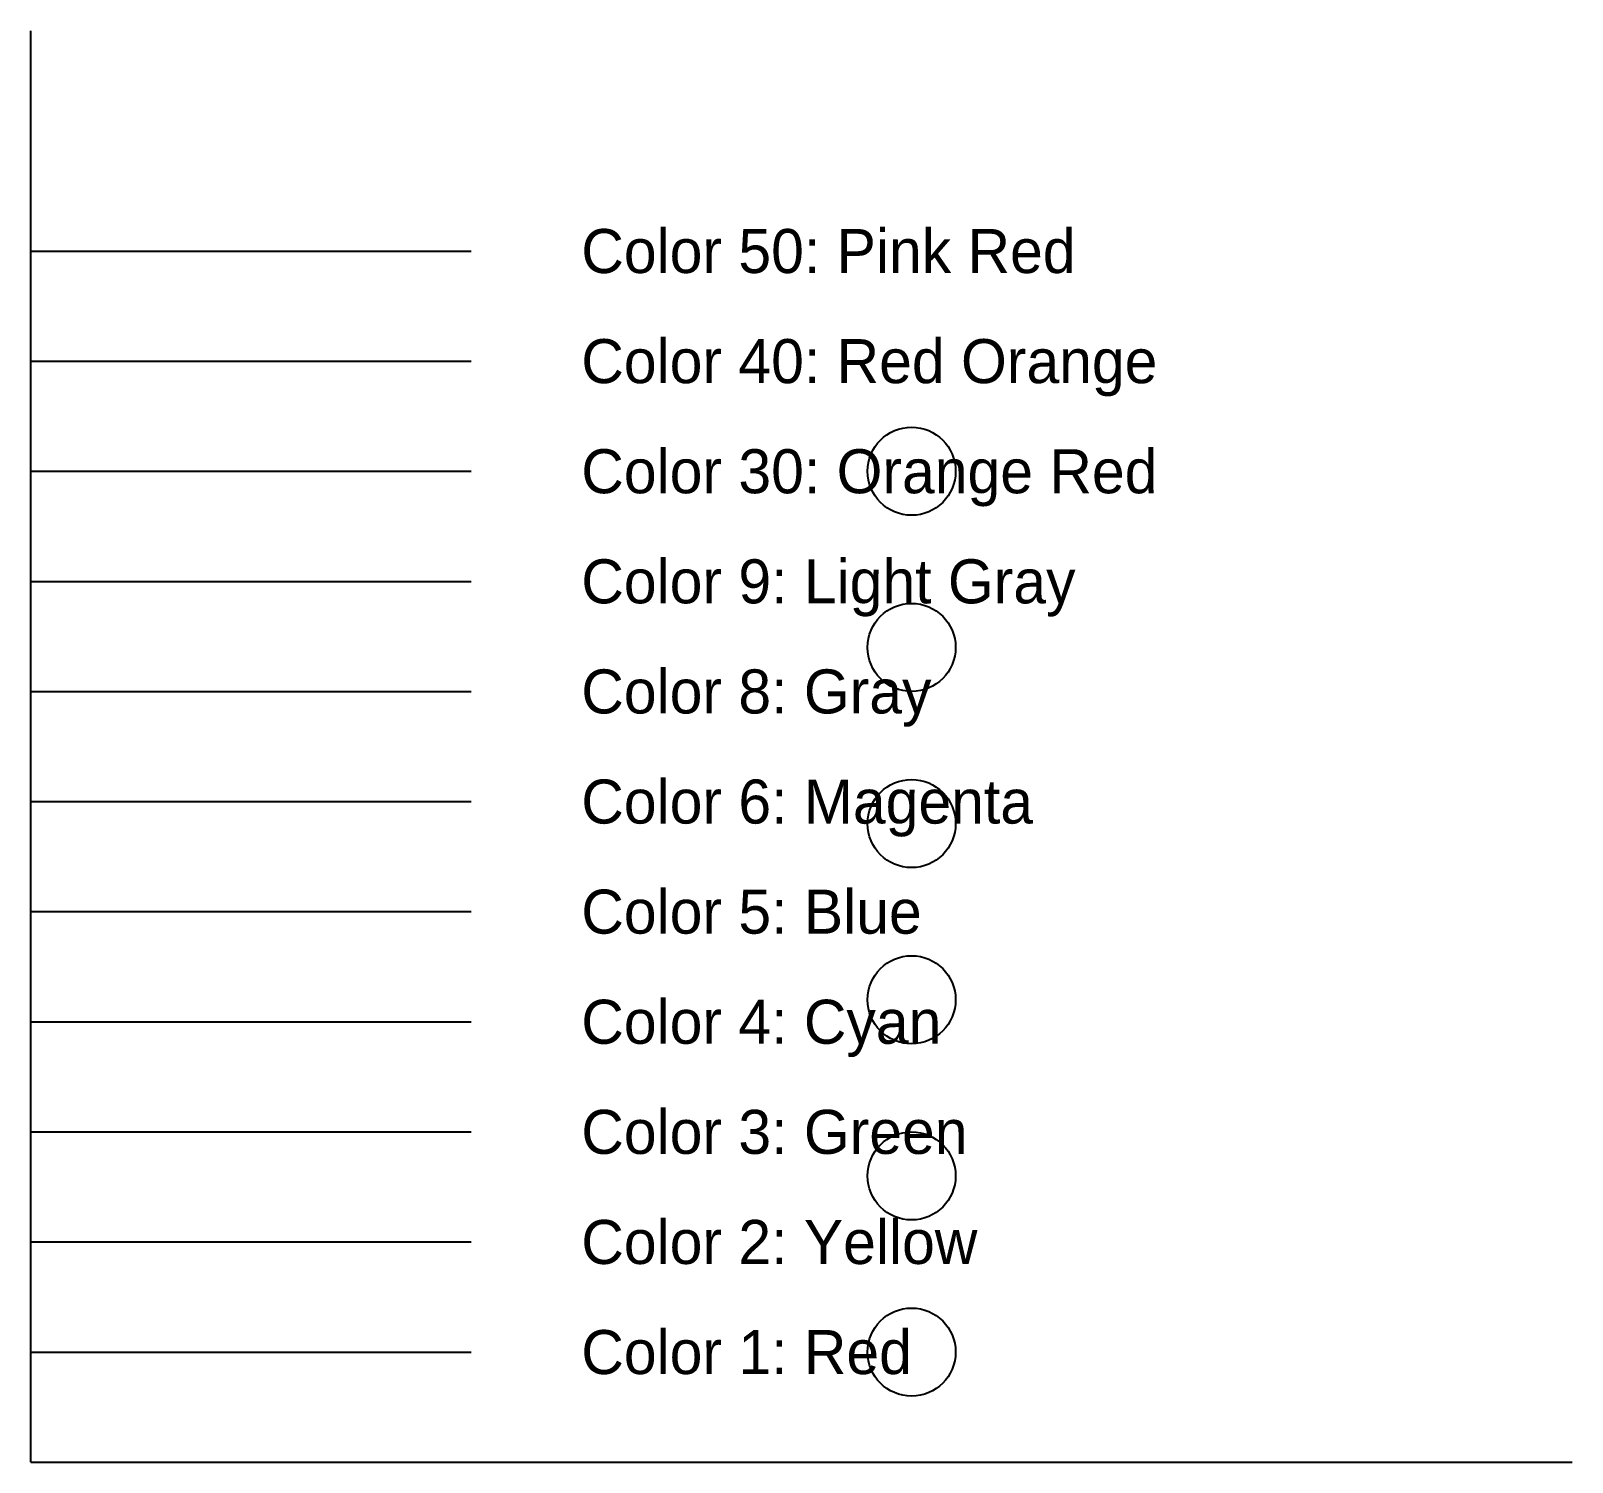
# Model space of a CAD drawing. Header units: metres. Extents: x 0 to 70, y -5 to 60.
import ezdxf

# ---------------------------------------------------------------- set-up
doc = ezdxf.new("R2010")
doc.units = ezdxf.units.M

msp = doc.modelspace()

# ---------------------------------------------------------------- linework, layer by layer
at = {"color": 0}
for q in [(0, 60), (70, -5)]:
    msp.add_line((0, -5), q, dxfattribs=at)
at = {"color": 50}
msp.add_line((0, 50), (20, 50), dxfattribs=at)
at = {"color": 40}
msp.add_line((0, 45), (20, 45), dxfattribs=at)
at = {"color": 30}
msp.add_line((0, 40), (20, 40), dxfattribs=at)
at = {"color": 9}
msp.add_line((0, 35), (20, 35), dxfattribs=at)
at = {"color": 8}
msp.add_line((0, 30), (20, 30), dxfattribs=at)
at = {"color": 6}
msp.add_line((0, 25), (20, 25), dxfattribs=at)
at = {"color": 5}
msp.add_line((0, 20), (20, 20), dxfattribs=at)
at = {"color": 4}
msp.add_line((0, 15), (20, 15), dxfattribs=at)
at = {"color": 3}
msp.add_line((0, 10), (20, 10), dxfattribs=at)
at = {"color": 2}
msp.add_line((0, 5), (20, 5), dxfattribs=at)
at = {"color": 1}
msp.add_line((0, 0), (20, 0), dxfattribs=at)
at = {"color": 6}
msp.add_circle((40, 40), 2, dxfattribs=at)
at = {"color": 5}
msp.add_circle((40, 32), 2, dxfattribs=at)
at = {"color": 4}
msp.add_circle((40, 24), 2, dxfattribs=at)
at = {"color": 3}
msp.add_circle((40, 16), 2, dxfattribs=at)
at = {"color": 2}
msp.add_circle((40, 8), 2, dxfattribs=at)
at = {"color": 1}
msp.add_circle((40, 0), 2, dxfattribs=at)

# ---------------------------------------------------------------- texts
at = {"color": 50}
msp.add_text('Color 50: Pink Red', height=2, dxfattribs=at).set_placement((25, 49))
at = {"color": 40}
msp.add_text('Color 40: Red Orange', height=2, dxfattribs=at).set_placement((25, 44))
at = {"color": 30}
msp.add_text('Color 30: Orange Red', height=2, dxfattribs=at).set_placement((25, 39))
at = {"color": 9}
msp.add_text('Color 9: Light Gray', height=2, dxfattribs=at).set_placement((25, 34))
at = {"color": 8}
msp.add_text('Color 8: Gray', height=2, dxfattribs=at).set_placement((25, 29))
at = {"color": 6}
msp.add_text('Color 6: Magenta', height=2, dxfattribs=at).set_placement((25, 24))
at = {"color": 5}
msp.add_text('Color 5: Blue', height=2, dxfattribs=at).set_placement((25, 19))
at = {"color": 4}
msp.add_text('Color 4: Cyan', height=2, dxfattribs=at).set_placement((25, 14))
at = {"color": 3}
msp.add_text('Color 3: Green', height=2, dxfattribs=at).set_placement((25, 9))
at = {"color": 2}
msp.add_text('Color 2: Yellow', height=2, dxfattribs=at).set_placement((25, 4))
at = {"color": 1}
msp.add_text('Color 1: Red', height=2, dxfattribs=at).set_placement((25, -1))

doc.saveas('drawing.dxf')
